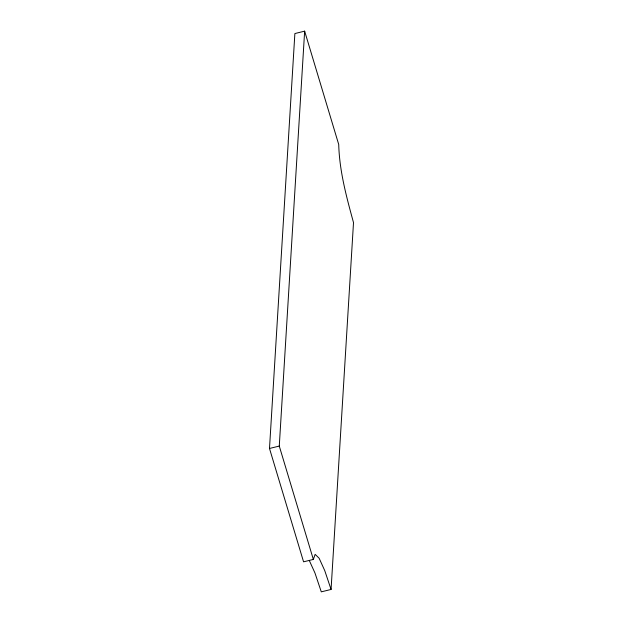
<?xml version="1.0" encoding="UTF-8"?>
<svg xmlns="http://www.w3.org/2000/svg" width="623" height="623" viewBox="0 0 623 623"><rect width="100%" height="100%" fill="white"/><g stroke="black" fill="none" stroke-linecap="round" stroke-linejoin="round"><path stroke-width="0.93" d="M331.07 589.451L324.739 570.598L319.147 558.263L315.145 554.345L313.346 559.431L303.572 561.821L269.494 448.467L294.874 33.549L304.647 31.15L338.725 144.505C339.442 171.123 346.528 197.07 353.506 222.606L331.07 589.451L321.289 591.85L314.958 572.989L309.366 560.661M313.346 559.431L279.275 446.076L304.647 31.15M269.494 448.467L279.275 446.076"/></g></svg>
